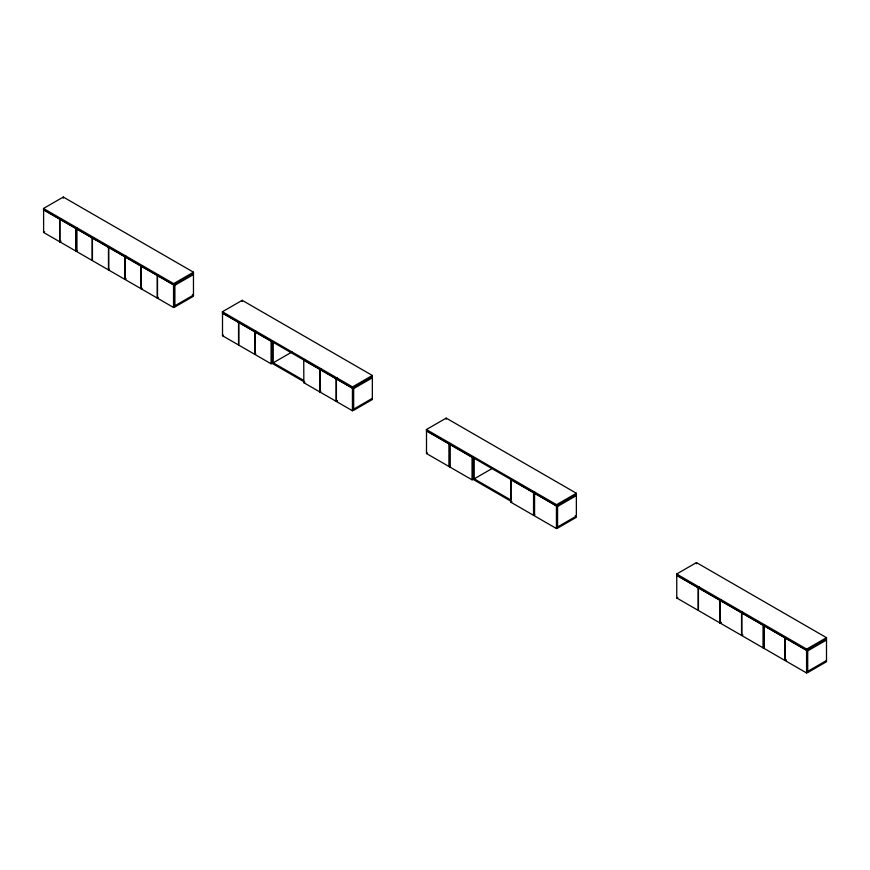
<?xml version="1.0" encoding="UTF-8"?>
<svg xmlns="http://www.w3.org/2000/svg" width="870" height="870" viewBox="0 0 870 870"><rect width="100%" height="100%" fill="white"/><g stroke="black" fill="none" stroke-linecap="round" stroke-linejoin="round"><path stroke-width="1.3" d="M43.5 208.485L173.663 283.631L173.663 284.805L43.5 209.659L43.5 208.485L63.303 197.044L193.466 272.19L193.466 296.235L174.674 307.088L174.674 284.218M60.672 241.131L59.66 241.729L43.609 232.464L43.609 209.855L59.66 219.109L60.672 218.522M76.941 227.918L76.941 250.527L75.929 251.115L59.889 241.86L59.889 219.24L60.9 218.653M43.609 232.464L44.631 231.877M59.889 241.86L60.9 241.262M76.158 251.245L92.198 260.511L92.198 237.901L76.158 228.636L76.158 251.245L77.169 250.658M109.489 269.319L108.467 269.907L92.427 260.641L92.427 238.032L108.467 247.297L109.489 246.71M125.758 278.704L124.736 279.303L108.696 270.037L108.696 247.428L124.736 256.683L125.758 256.095M124.965 256.824L141.005 266.079L141.005 288.688L124.965 279.433L124.965 256.824L125.987 256.226M124.965 279.433L125.987 278.846M158.296 297.496L157.274 298.084L141.234 288.818L141.234 266.209L157.274 275.475L158.296 274.887M141.234 288.818L142.256 288.231M173.663 283.631L193.466 272.19M174.565 284.283L174.565 306.892L173.543 307.48L157.503 298.214L157.503 275.605L173.543 284.871L193.466 273.365M174.674 285.393L193.466 274.539L192.444 273.952M174.674 305.914L193.466 295.06L192.444 294.473M372.349 376.645L352.437 388.15L222.383 312.939L222.383 311.754L242.197 300.324L372.349 375.47L372.349 399.515L353.568 410.368L353.568 387.498M222.502 313.135L238.543 322.389L238.543 344.998L222.502 335.744L222.502 313.135L223.514 312.547M222.502 335.744L223.514 335.157M255.834 353.807L254.812 354.394L238.771 345.129L238.771 322.52L254.812 331.785L255.834 331.198M272.103 341.921L272.103 363.203L271.081 363.79L255.04 354.525L255.04 331.916L271.081 341.181L272.103 340.594M292.026 351.958L273.234 362.812L273.234 342.291M304.87 359.506L303.847 360.093L319.888 369.358L320.91 368.771M303.739 359.897L303.847 382.702L304.87 382.115M337.179 400.776L336.168 401.364L320.116 392.098L320.116 369.489L336.168 378.754L337.179 378.167M353.448 387.563L353.448 410.172L352.437 410.76L336.385 401.494L336.385 378.885L337.408 378.298M303.847 382.702L319.888 391.968L320.91 391.38M222.383 311.754L352.546 386.911L372.349 375.47M353.568 388.672L372.349 377.819M336.385 401.494L337.408 400.907M372.349 398.34L353.568 409.194L352.546 408.596M426.398 429.541L556.561 504.687L556.561 505.872L426.398 430.715L426.398 429.541L446.201 418.111L576.364 493.257L576.364 517.302L557.572 528.155L557.572 505.274M426.507 453.531L449.181 466.614L450.192 466.026L450.192 443.417L449.181 444.004L426.507 430.911L426.507 453.531L427.529 452.933M449.398 444.135L472.062 457.218L473.084 456.63L473.084 479.239L472.062 479.827L449.398 466.744L449.398 444.135L450.421 443.548M449.398 466.744L450.421 466.157M491.833 468.68L474.215 478.848L474.215 458.327M510.886 502.24L533.549 515.323L534.572 514.736L534.572 492.126L533.549 492.714L510.886 479.631L510.886 502.24L511.908 501.653M557.463 527.959L556.441 528.547L533.778 515.453L533.778 492.844L534.8 492.257M533.778 515.453L534.8 514.866M556.561 504.687L576.364 493.257M533.778 492.844L556.441 505.938L576.364 494.432M557.572 506.46L576.364 495.606L575.342 495.019M557.572 526.97L576.364 516.127L575.342 515.54M826.5 640.026L807.708 650.869L676.643 575.2L676.643 574.026L696.457 562.586L826.5 637.666L826.5 661.722L807.708 672.564L807.708 649.694M676.762 575.396L698.208 587.783L698.208 610.392L676.762 598.005L676.762 575.396L677.773 574.809M676.762 598.005L677.773 597.418M698.208 587.783L699.23 587.185M720.904 622.311L719.881 622.898L698.436 610.522L698.436 587.913L699.447 587.315M698.436 587.913L719.881 600.289L720.904 599.702M742.578 634.828L741.555 635.415L720.11 623.029L720.11 600.42L721.121 599.832M720.11 623.029L721.121 622.442M720.11 600.42L741.555 612.806L742.578 612.219M764.251 624.736L764.251 647.345L763.229 647.932L741.784 635.546L741.784 612.937L742.806 612.35M741.784 635.546L742.806 634.959M785.925 659.851L784.903 660.439L763.458 648.063L763.458 625.454L764.48 624.867M763.458 648.063L764.48 647.476M826.5 638.841L806.577 650.347L785.131 637.96L785.131 660.569L786.154 659.982M676.643 574.026L806.697 649.107L826.5 637.666M807.708 671.39L826.5 660.537M785.131 660.569L806.577 672.956L807.599 672.369M59.889 219.24L75.929 228.505L75.929 251.115M336.385 378.885L352.437 388.15L352.437 410.76M741.784 612.937L763.229 625.323L763.229 647.932M763.458 625.454L784.903 637.83L784.903 660.439M272.212 362.224L303.597 380.342M473.204 478.261L510.625 499.869M303.597 381.517L272.212 363.399L272.212 341.703M510.625 501.044L473.204 479.435L473.204 457.74M806.697 649.107L806.697 650.281M806.577 650.347L806.577 672.956M741.555 612.806L741.555 635.415M719.881 600.289L719.881 622.898M696.457 562.586L696.457 563.76M556.441 505.938L556.441 528.547M533.549 492.714L533.549 515.323M510.777 479.435L510.777 499.956M472.062 457.218L472.062 479.827M449.181 444.004L449.181 466.614M446.201 418.111L446.201 419.286M352.546 386.911L352.546 388.085M336.168 378.754L336.168 401.364M319.888 369.358L319.888 391.968M271.081 341.181L271.081 363.79M254.812 331.785L254.812 354.394M242.197 300.324L242.197 301.498M173.543 284.871L173.543 307.48M157.274 275.475L157.274 298.084M124.736 256.683L124.736 279.303M108.467 247.297L108.467 269.907M63.303 197.044L63.303 198.219M59.66 219.109L59.66 241.729"/></g></svg>
